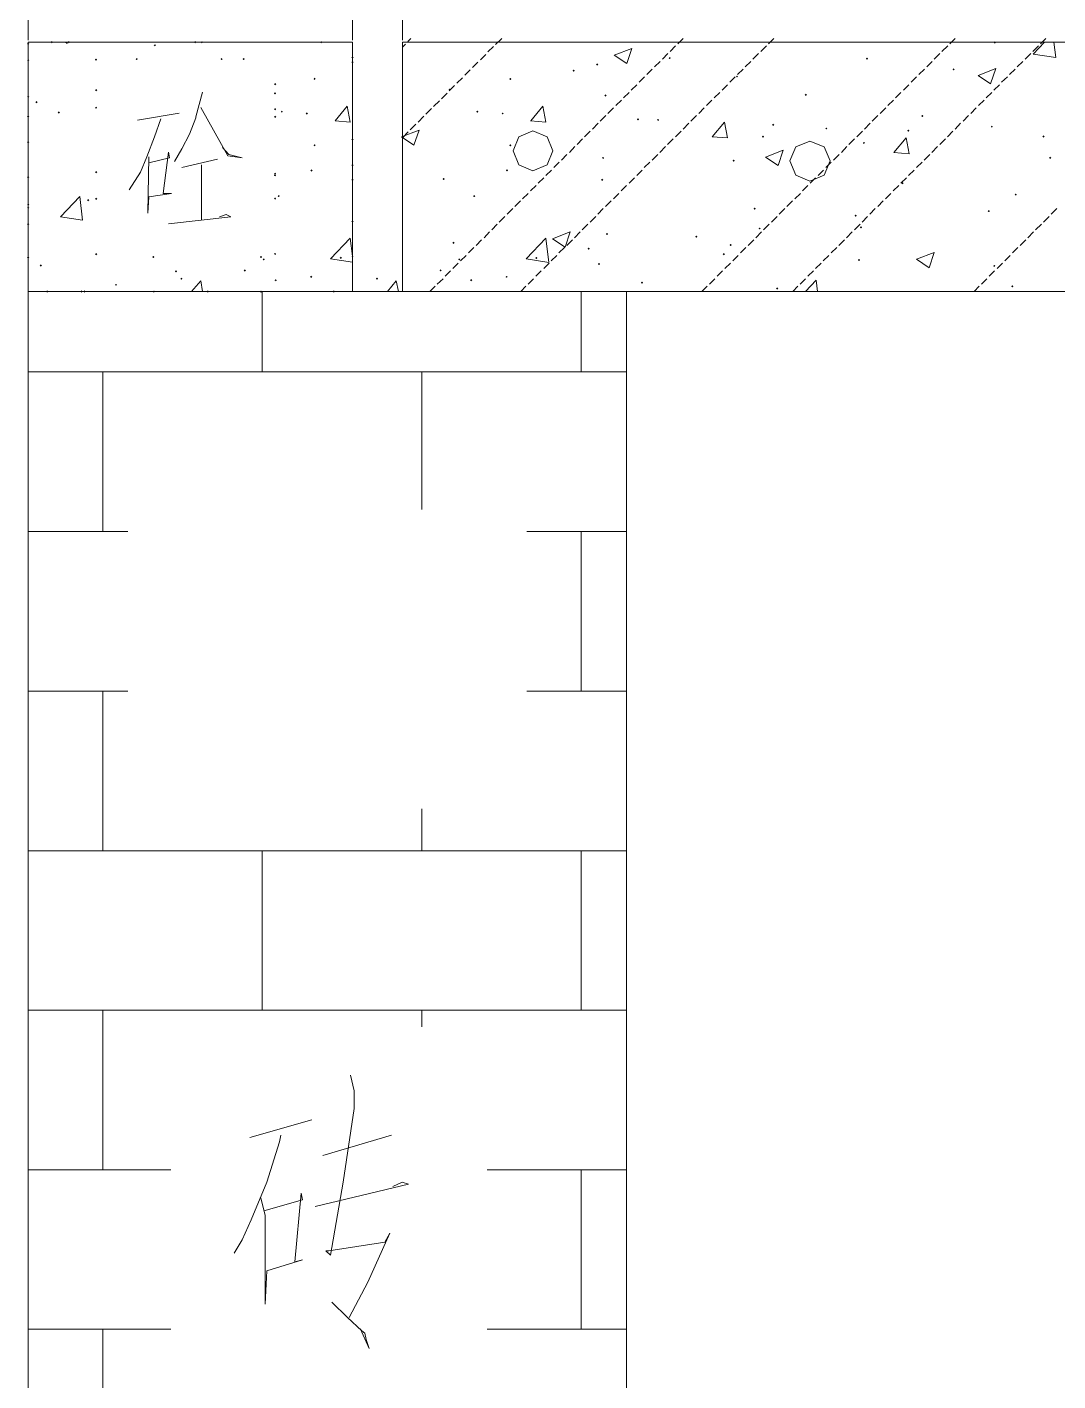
# Model space of a CAD drawing. Header units: millimetres. Extents: x -4415 to 173792, y -78716 to 47289.
# Drawn here: x 9168 to 12785, y -24127 to -19376 of the extents above; entities that cross this region are included whole.
import ezdxf

# ---------------------------------------------------------------- set-up
doc = ezdxf.new("R2010")
doc.units = ezdxf.units.MM

msp = doc.modelspace()

# ---------------------------------------------------------------- hatches: boundary and pattern name
h = msp.add_hatch(color=0)
h.dxf.hatch_style = 2
h.paths.add_polyline_path([(9254.7, -19433.3), (9250.7, -19429.3), (9254.7, -19425.3), (9258.7, -19429.3)])
h = msp.add_hatch(color=0)
h.dxf.hatch_style = 2
h.paths.add_polyline_path([(9314.8, -19433.3), (9310.8, -19429.3), (9314.8, -19425.3), (9318.8, -19429.3)])
h = msp.add_hatch(color=0)
h.dxf.hatch_style = 2
h.paths.add_polyline_path([(9314.8, -19433.3), (9310.8, -19429.3), (9314.8, -19425.3), (9318.8, -19429.3)])
h = msp.add_hatch(color=0)
h.dxf.hatch_style = 2
h.paths.add_polyline_path([(9758.2, -19433.3), (9754.2, -19429.3), (9758.2, -19425.3), (9762.1, -19429.3)])
h = msp.add_hatch(color=0)
h.dxf.hatch_style = 2
h.paths.add_polyline_path([(9758.2, -19433.3), (9754.2, -19429.3), (9758.2, -19425.3), (9762.1, -19429.3)])
h = msp.add_hatch(color=0)
h.dxf.hatch_style = 2
h.paths.add_polyline_path([(9781.8, -19433.3), (9777.8, -19429.3), (9781.8, -19425.3), (9785.8, -19429.3)])
h = msp.add_hatch(color=0)
h.dxf.hatch_style = 2
h.paths.add_polyline_path([(9781.8, -19433.3), (9777.8, -19429.3), (9781.8, -19425.3), (9785.8, -19429.3)])
h = msp.add_hatch(color=0)
h.dxf.hatch_style = 2
h.paths.add_polyline_path([(9781.8, -19433.3), (9777.8, -19429.3), (9781.8, -19425.3), (9785.8, -19429.3)])
h = msp.add_hatch(color=0)
h.dxf.hatch_style = 2
h.paths.add_polyline_path([(10200.5, -19433.3), (10196.5, -19429.3), (10200.5, -19425.3), (10204.4, -19429.3)])
h = msp.add_hatch(color=0)
h.dxf.hatch_style = 2
h.paths.add_polyline_path([(10200.5, -19433.3), (10196.5, -19429.3), (10200.5, -19425.3), (10204.4, -19429.3)])
h = msp.add_hatch(color=0)
h.dxf.hatch_style = 2
h.paths.add_polyline_path([(12564.3, -19434.3), (12560.3, -19430.4), (12564.3, -19426.4), (12568.3, -19430.4)])
h = msp.add_hatch(color=0)
h.dxf.hatch_style = 2
h.paths.add_polyline_path([(9172, -19438.6), (9168.1, -19434.7), (9172, -19430.7), (9176, -19434.7)])
h = msp.add_hatch(color=0)
h.dxf.hatch_style = 2
h.paths.add_polyline_path([(9172, -19438.6), (9168.1, -19434.7), (9172, -19430.7), (9176, -19434.7)])
h = msp.add_hatch(color=0)
h.dxf.hatch_style = 2
h.paths.add_polyline_path([(9172, -19438.6), (9168.1, -19434.7), (9172, -19430.7), (9176, -19434.7)])
h = msp.add_hatch(color=0)
h.dxf.hatch_style = 2
h.paths.add_polyline_path([(9616.5, -19444), (9612.5, -19440), (9616.5, -19436.1), (9620.4, -19440)])
h = msp.add_hatch(color=0)
h.dxf.hatch_style = 2
h.paths.add_polyline_path([(9172, -19496.6), (9168.1, -19492.6), (9172, -19488.7), (9176, -19492.6)])
h = msp.add_hatch(color=0)
h.dxf.hatch_style = 2
h.paths.add_polyline_path([(9172, -19496.6), (9168.1, -19492.6), (9172, -19488.7), (9176, -19492.6)])
h = msp.add_hatch(color=0)
h.dxf.hatch_style = 2
h.paths.add_polyline_path([(9410.4, -19494.5), (9406.4, -19490.5), (9410.4, -19486.5), (9414.3, -19490.5)])
h = msp.add_hatch(color=0)
h.dxf.hatch_style = 2
h.paths.add_polyline_path([(9553.1, -19492.3), (9549.2, -19488.3), (9553.1, -19484.4), (9557.1, -19488.3)])
h = msp.add_hatch(color=0)
h.dxf.hatch_style = 2
h.paths.add_polyline_path([(9553.1, -19492.3), (9549.2, -19488.3), (9553.1, -19484.4), (9557.1, -19488.3)])
h = msp.add_hatch(color=0)
h.dxf.hatch_style = 2
h.paths.add_polyline_path([(9850.5, -19492.3), (9846.5, -19488.3), (9850.5, -19484.4), (9854.5, -19488.3)])
h = msp.add_hatch(color=0)
h.dxf.hatch_style = 2
h.paths.add_polyline_path([(9927.8, -19492.3), (9923.8, -19488.3), (9927.8, -19484.4), (9931.8, -19488.3)])
h = msp.add_hatch(color=0)
h.dxf.hatch_style = 2
h.paths.add_polyline_path([(9927.8, -19492.3), (9923.8, -19488.3), (9927.8, -19484.4), (9931.8, -19488.3)])
h = msp.add_hatch(color=0)
h.dxf.hatch_style = 2
h.paths.add_polyline_path([(9927.8, -19492.3), (9923.8, -19488.3), (9927.8, -19484.4), (9931.8, -19488.3)])
h = msp.add_hatch(color=0)
h.dxf.hatch_style = 2
h.paths.add_polyline_path([(10310, -19486.9), (10306, -19483), (10310, -19479), (10313.9, -19483)])
h = msp.add_hatch(color=0)
h.dxf.hatch_style = 2
h.paths.add_polyline_path([(10310, -19486.9), (10306, -19483), (10310, -19479), (10313.9, -19483)])
h = msp.add_hatch(color=0)
h.dxf.hatch_style = 2
h.paths.add_polyline_path([(10310, -19503), (10306, -19499.1), (10310, -19495.1), (10313.9, -19499.1)])
h = msp.add_hatch(color=0)
h.dxf.hatch_style = 2
h.paths.add_polyline_path([(11086.1, -19533.1), (11082.1, -19529.1), (11086.1, -19525.2), (11090.1, -19529.1)])
h = msp.add_hatch(color=0)
h.dxf.hatch_style = 2
h.paths.add_polyline_path([(11168.8, -19511.6), (11164.8, -19507.7), (11168.8, -19503.7), (11172.7, -19507.7)])
h = msp.add_hatch(color=0)
h.dxf.hatch_style = 2
h.paths.add_polyline_path([(11423.2, -19489.1), (11419.2, -19485.1), (11423.2, -19481.1), (11427.1, -19485.1)])
h = msp.add_hatch(color=0)
h.dxf.hatch_style = 2
h.paths.add_polyline_path([(12115.6, -19491.2), (12111.6, -19487.3), (12115.6, -19483.3), (12119.5, -19487.3)])
h = msp.add_hatch(color=0)
h.dxf.hatch_style = 2
h.paths.add_polyline_path([(12419.4, -19528.8), (12415.4, -19524.8), (12419.4, -19520.9), (12423.3, -19524.8)])
h = msp.add_hatch(color=0)
h.dxf.hatch_style = 2
h.paths.add_polyline_path([(10038.4, -19580.3), (10034.4, -19576.4), (10038.4, -19572.4), (10042.3, -19576.4)])
h = msp.add_hatch(color=0)
h.dxf.hatch_style = 2
h.paths.add_polyline_path([(10038.4, -19580.3), (10034.4, -19576.4), (10038.4, -19572.4), (10042.3, -19576.4)])
h = msp.add_hatch(color=0)
h.dxf.hatch_style = 2
h.paths.add_polyline_path([(10176.8, -19562.1), (10172.9, -19558.1), (10176.8, -19554.1), (10180.8, -19558.1)])
h = msp.add_hatch(color=0)
h.dxf.hatch_style = 2
h.paths.add_polyline_path([(10863.9, -19562.1), (10859.9, -19558.1), (10863.9, -19554.1), (10867.8, -19558.1)])
h = msp.add_hatch(color=0)
h.dxf.hatch_style = 2
h.paths.add_polyline_path([(11659.3, -19553.5), (11655.4, -19549.5), (11659.3, -19545.6), (11663.3, -19549.5)])
h = msp.add_hatch(color=0)
h.dxf.hatch_style = 2
h.paths.add_polyline_path([(9172, -19624.4), (9168.1, -19620.4), (9172, -19616.4), (9176, -19620.4)])
h = msp.add_hatch(color=0)
h.dxf.hatch_style = 2
h.paths.add_polyline_path([(9172, -19624.4), (9168.1, -19620.4), (9172, -19616.4), (9176, -19620.4)])
h = msp.add_hatch(color=0)
h.dxf.hatch_style = 2
h.paths.add_polyline_path([(9410.4, -19601.8), (9406.4, -19597.8), (9410.4, -19593.9), (9414.3, -19597.8)])
h = msp.add_hatch(color=0)
h.dxf.hatch_style = 2
h.paths.add_polyline_path([(10038.4, -19612.5), (10034.4, -19608.6), (10038.4, -19604.6), (10042.3, -19608.6)])
h = msp.add_hatch(color=0)
h.dxf.hatch_style = 2
h.paths.add_polyline_path([(10038.4, -19612.5), (10034.4, -19608.6), (10038.4, -19604.6), (10042.3, -19608.6)])
h = msp.add_hatch(color=0)
h.dxf.hatch_style = 2
h.paths.add_polyline_path([(10651.3, -19599.7), (10647.4, -19595.7), (10651.3, -19591.7), (10655.3, -19595.7)])
h = msp.add_hatch(color=0)
h.dxf.hatch_style = 2
h.paths.add_polyline_path([(11197.7, -19620.1), (11193.8, -19616.1), (11197.7, -19612.1), (11201.7, -19616.1)])
h = msp.add_hatch(color=0)
h.dxf.hatch_style = 2
h.paths.add_polyline_path([(11900.9, -19617.9), (11896.9, -19613.9), (11900.9, -19610), (11904.8, -19613.9)])
h = msp.add_hatch(color=0)
h.dxf.hatch_style = 2
h.paths.add_polyline_path([(9201, -19643.7), (9197.1, -19639.7), (9201, -19635.7), (9205, -19639.7)])
h = msp.add_hatch(color=0)
h.dxf.hatch_style = 2
h.paths.add_polyline_path([(9410.4, -19663), (9406.4, -19659), (9410.4, -19655.1), (9414.3, -19659)])
h = msp.add_hatch(color=0)
h.dxf.hatch_style = 2
h.paths.add_polyline_path([(9410.4, -19663), (9406.4, -19659), (9410.4, -19655.1), (9414.3, -19659)])
h = msp.add_hatch(color=0)
h.dxf.hatch_style = 2
h.paths.add_polyline_path([(10038.4, -19668.4), (10034.4, -19664.4), (10038.4, -19660.4), (10042.3, -19664.4)])
h = msp.add_hatch(color=0)
h.dxf.hatch_style = 2
h.paths.add_polyline_path([(9172, -19694.1), (9168.1, -19690.2), (9172, -19686.2), (9176, -19690.2)])
h = msp.add_hatch(color=0)
h.dxf.hatch_style = 2
h.paths.add_polyline_path([(9172, -19694.1), (9168.1, -19690.2), (9172, -19686.2), (9176, -19690.2)])
h = msp.add_hatch(color=0)
h.dxf.hatch_style = 2
h.paths.add_polyline_path([(9172, -19694.1), (9168.1, -19690.2), (9172, -19686.2), (9176, -19690.2)])
h = msp.add_hatch(color=0)
h.dxf.hatch_style = 2
h.paths.add_polyline_path([(9279.4, -19680.2), (9275.4, -19676.2), (9279.4, -19672.2), (9283.4, -19676.2)])
h = msp.add_hatch(color=0)
h.dxf.hatch_style = 2
h.paths.add_polyline_path([(10038.4, -19695.2), (10034.4, -19691.2), (10038.4, -19687.3), (10042.3, -19691.2)])
h = msp.add_hatch(color=0)
h.dxf.hatch_style = 2
h.paths.add_polyline_path([(10038.4, -19695.2), (10034.4, -19691.2), (10038.4, -19687.3), (10042.3, -19691.2)])
h = msp.add_hatch(color=0)
h.dxf.hatch_style = 2
h.paths.add_polyline_path([(10038.4, -19695.2), (10034.4, -19691.2), (10038.4, -19687.3), (10042.3, -19691.2)])
h = msp.add_hatch(color=0)
h.dxf.hatch_style = 2
h.paths.add_polyline_path([(10062, -19677), (10058, -19673), (10062, -19669), (10065.9, -19673)])
h = msp.add_hatch(color=0)
h.dxf.hatch_style = 2
h.paths.add_polyline_path([(10150, -19683.4), (10146, -19679.4), (10150, -19675.4), (10154, -19679.4)])
h = msp.add_hatch(color=0)
h.dxf.hatch_style = 2
h.paths.add_polyline_path([(10747.9, -19677), (10744, -19673), (10747.9, -19669), (10751.9, -19673)])
h = msp.add_hatch(color=0)
h.dxf.hatch_style = 2
h.paths.add_polyline_path([(10837, -19683.4), (10833.1, -19679.4), (10837, -19675.4), (10841, -19679.4)])
h = msp.add_hatch(color=0)
h.dxf.hatch_style = 2
h.paths.add_polyline_path([(11311.5, -19703.8), (11307.6, -19699.8), (11311.5, -19695.8), (11315.5, -19699.8)])
h = msp.add_hatch(color=0)
h.dxf.hatch_style = 2
h.paths.add_polyline_path([(11382.4, -19705.9), (11378.4, -19702), (11382.4, -19698), (11386.3, -19702)])
h = msp.add_hatch(color=0)
h.dxf.hatch_style = 2
h.paths.add_polyline_path([(11786, -19723.1), (11782, -19719.1), (11786, -19715.2), (11790, -19719.1)])
h = msp.add_hatch(color=0)
h.dxf.hatch_style = 2
h.paths.add_polyline_path([(12309.9, -19692), (12305.9, -19688), (12309.9, -19684), (12313.8, -19688)])
h = msp.add_hatch(color=0)
h.dxf.hatch_style = 2
h.paths.add_polyline_path([(11750.6, -19765), (11746.6, -19761), (11750.6, -19757), (11754.6, -19761)])
h = msp.add_hatch(color=0)
h.dxf.hatch_style = 2
h.paths.add_polyline_path([(11972.8, -19736), (11968.8, -19732), (11972.8, -19728.1), (11976.8, -19732)])
h = msp.add_hatch(color=0)
h.dxf.hatch_style = 2
h.paths.add_polyline_path([(12260.5, -19743.5), (12256.5, -19739.5), (12260.5, -19735.6), (12264.5, -19739.5)])
h = msp.add_hatch(color=0)
h.dxf.hatch_style = 2
h.paths.add_polyline_path([(12553.6, -19729.6), (12549.6, -19725.6), (12553.6, -19721.6), (12557.5, -19725.6)])
h = msp.add_hatch(color=0)
h.dxf.hatch_style = 2
h.paths.add_polyline_path([(12735, -19763.9), (12731, -19759.9), (12735, -19756), (12739, -19759.9)])
h = msp.add_hatch(color=0)
h.dxf.hatch_style = 2
h.paths.add_polyline_path([(9172, -19784.3), (9168.1, -19780.3), (9172, -19776.4), (9176, -19780.3)])
h = msp.add_hatch(color=0)
h.dxf.hatch_style = 2
h.paths.add_polyline_path([(9172, -19784.3), (9168.1, -19780.3), (9172, -19776.4), (9176, -19780.3)])
h = msp.add_hatch(color=0)
h.dxf.hatch_style = 2
h.paths.add_polyline_path([(10176.8, -19795), (10172.9, -19791.1), (10176.8, -19787.1), (10180.8, -19791.1)])
h = msp.add_hatch(color=0)
h.dxf.hatch_style = 2
h.paths.add_polyline_path([(10310, -19774.6), (10306, -19770.7), (10310, -19766.7), (10313.9, -19770.7)])
h = msp.add_hatch(color=0)
h.dxf.hatch_style = 2
h.paths.add_polyline_path([(10310, -19774.6), (10306, -19770.7), (10310, -19766.7), (10313.9, -19770.7)])
h = msp.add_hatch(color=0)
h.dxf.hatch_style = 2
h.paths.add_polyline_path([(10863.9, -19795), (10859.9, -19791.1), (10863.9, -19787.1), (10867.8, -19791.1)])
h = msp.add_hatch(color=0)
h.dxf.hatch_style = 2
h.paths.add_polyline_path([(12104.8, -19786.4), (12100.9, -19782.5), (12104.8, -19778.5), (12108.8, -19782.5)])
h = msp.add_hatch(color=0)
h.dxf.hatch_style = 2
h.paths.add_polyline_path([(10310, -19864.8), (10306, -19860.8), (10310, -19856.9), (10313.9, -19860.8)])
h = msp.add_hatch(color=0)
h.dxf.hatch_style = 2
h.paths.add_polyline_path([(10310, -19864.8), (10306, -19860.8), (10310, -19856.9), (10313.9, -19860.8)])
h = msp.add_hatch(color=0)
h.dxf.hatch_style = 2
h.paths.add_polyline_path([(11189.1, -19839.1), (11185.2, -19835.1), (11189.1, -19831.1), (11193.1, -19835.1)])
h = msp.add_hatch(color=0)
h.dxf.hatch_style = 2
h.paths.add_polyline_path([(11647.5, -19848.7), (11643.6, -19844.7), (11647.5, -19840.8), (11651.5, -19844.7)])
h = msp.add_hatch(color=0)
h.dxf.hatch_style = 2
h.paths.add_polyline_path([(12758.6, -19839.1), (12754.6, -19835.1), (12758.6, -19831.1), (12762.6, -19835.1)])
h = msp.add_hatch(color=0)
h.dxf.hatch_style = 2
h.paths.add_polyline_path([(9172, -19906.7), (9168.1, -19902.7), (9172, -19898.7), (9176, -19902.7)])
h = msp.add_hatch(color=0)
h.dxf.hatch_style = 2
h.paths.add_polyline_path([(9172, -19906.7), (9168.1, -19902.7), (9172, -19898.7), (9176, -19902.7)])
h = msp.add_hatch(color=0)
h.dxf.hatch_style = 2
h.paths.add_polyline_path([(9172, -19906.7), (9168.1, -19902.7), (9172, -19898.7), (9176, -19902.7)])
h = msp.add_hatch(color=0)
h.dxf.hatch_style = 2
h.paths.add_polyline_path([(9410.4, -19889.5), (9406.4, -19885.5), (9410.4, -19881.6), (9414.3, -19885.5)])
h = msp.add_hatch(color=0)
h.dxf.hatch_style = 2
h.paths.add_polyline_path([(10038.4, -19894.9), (10034.4, -19890.9), (10038.4, -19886.9), (10042.3, -19890.9)])
h = msp.add_hatch(color=0)
h.dxf.hatch_style = 2
h.paths.add_polyline_path([(10038.4, -19894.9), (10034.4, -19890.9), (10038.4, -19886.9), (10042.3, -19890.9)])
h = msp.add_hatch(color=0)
h.dxf.hatch_style = 2
h.paths.add_polyline_path([(10038.4, -19894.9), (10034.4, -19890.9), (10038.4, -19886.9), (10042.3, -19890.9)])
h = msp.add_hatch(color=0)
h.dxf.hatch_style = 2
h.paths.add_polyline_path([(10038.4, -19900.2), (10034.4, -19896.3), (10038.4, -19892.3), (10042.3, -19896.3)])
h = msp.add_hatch(color=0)
h.dxf.hatch_style = 2
h.paths.add_polyline_path([(10038.4, -19900.2), (10034.4, -19896.3), (10038.4, -19892.3), (10042.3, -19896.3)])
h = msp.add_hatch(color=0)
h.dxf.hatch_style = 2
h.paths.add_polyline_path([(10038.4, -19900.2), (10034.4, -19896.3), (10038.4, -19892.3), (10042.3, -19896.3)])
h = msp.add_hatch(color=0)
h.dxf.hatch_style = 2
h.paths.add_polyline_path([(10166.1, -19883.1), (10162.1, -19879.1), (10166.1, -19875.1), (10170.1, -19879.1)])
h = msp.add_hatch(color=0)
h.dxf.hatch_style = 2
h.paths.add_polyline_path([(10629.9, -19913.1), (10625.9, -19909.1), (10629.9, -19905.2), (10633.8, -19909.1)])
h = msp.add_hatch(color=0)
h.dxf.hatch_style = 2
h.paths.add_polyline_path([(10852.1, -19883.1), (10848.1, -19879.1), (10852.1, -19875.1), (10856, -19879.1)])
h = msp.add_hatch(color=0)
h.dxf.hatch_style = 2
h.paths.add_polyline_path([(10310, -19916.3), (10306, -19912.4), (10310, -19908.4), (10313.9, -19912.4)])
h = msp.add_hatch(color=0)
h.dxf.hatch_style = 2
h.paths.add_polyline_path([(11185.9, -19916.3), (11182, -19912.4), (11185.9, -19908.4), (11189.9, -19912.4)])
h = msp.add_hatch(color=0)
h.dxf.hatch_style = 2
h.paths.add_polyline_path([(12240.1, -19928.2), (12236.1, -19924.2), (12240.1, -19920.2), (12244.1, -19924.2)])
h = msp.add_hatch(color=0)
h.dxf.hatch_style = 2
h.paths.add_polyline_path([(9172, -20002.2), (9168.1, -19998.2), (9172, -19994.3), (9176, -19998.2)])
h = msp.add_hatch(color=0)
h.dxf.hatch_style = 2
h.paths.add_polyline_path([(9172, -20002.2), (9168.1, -19998.2), (9172, -19994.3), (9176, -19998.2)])
h = msp.add_hatch(color=0)
h.dxf.hatch_style = 2
h.paths.add_polyline_path([(9382.5, -19987.2), (9378.5, -19983.2), (9382.5, -19979.2), (9386.4, -19983.2)])
h = msp.add_hatch(color=0)
h.dxf.hatch_style = 2
h.paths.add_polyline_path([(9410.4, -19982.9), (9406.4, -19978.9), (9410.4, -19975), (9414.3, -19978.9)])
h = msp.add_hatch(color=0)
h.dxf.hatch_style = 2
h.paths.add_polyline_path([(10038.4, -19981.8), (10034.4, -19977.9), (10038.4, -19973.9), (10042.3, -19977.9)])
h = msp.add_hatch(color=0)
h.dxf.hatch_style = 2
h.paths.add_polyline_path([(10038.4, -19981.8), (10034.4, -19977.9), (10038.4, -19973.9), (10042.3, -19977.9)])
h = msp.add_hatch(color=0)
h.dxf.hatch_style = 2
h.paths.add_polyline_path([(10038.4, -19981.8), (10034.4, -19977.9), (10038.4, -19973.9), (10042.3, -19977.9)])
h = msp.add_hatch(color=0)
h.dxf.hatch_style = 2
h.paths.add_polyline_path([(10051.2, -19973.2), (10047.3, -19969.3), (10051.2, -19965.3), (10055.2, -19969.3)])
h = msp.add_hatch(color=0)
h.dxf.hatch_style = 2
h.paths.add_polyline_path([(10737.2, -19973.2), (10733.2, -19969.3), (10737.2, -19965.3), (10741.2, -19969.3)])
h = msp.add_hatch(color=0)
h.dxf.hatch_style = 2
h.paths.add_polyline_path([(12637.3, -19967.9), (12633.3, -19963.9), (12637.3, -19959.9), (12641.3, -19963.9)])
h = msp.add_hatch(color=0)
h.dxf.hatch_style = 2
h.paths.add_polyline_path([(9172, -20014), (9168.1, -20010.1), (9172, -20006.1), (9176, -20010.1)])
h = msp.add_hatch(color=0)
h.dxf.hatch_style = 2
h.paths.add_polyline_path([(11721.6, -20017.3), (11717.6, -20013.3), (11721.6, -20009.3), (11725.6, -20013.3)])
h = msp.add_hatch(color=0)
h.dxf.hatch_style = 2
h.paths.add_polyline_path([(12075.9, -20041.9), (12071.9, -20038), (12075.9, -20034), (12079.8, -20038)])
h = msp.add_hatch(color=0)
h.dxf.hatch_style = 2
h.paths.add_polyline_path([(12542.8, -20025.8), (12538.9, -20021.9), (12542.8, -20017.9), (12546.8, -20021.9)])
h = msp.add_hatch(color=0)
h.dxf.hatch_style = 2
h.paths.add_polyline_path([(9172, -20072), (9168.1, -20068), (9172, -20064.1), (9176, -20068)])
h = msp.add_hatch(color=0)
h.dxf.hatch_style = 2
h.paths.add_polyline_path([(9172, -20072), (9168.1, -20068), (9172, -20064.1), (9176, -20068)])
h = msp.add_hatch(color=0)
h.dxf.hatch_style = 2
h.paths.add_polyline_path([(10310, -20062.3), (10306, -20058.4), (10310, -20054.4), (10313.9, -20058.4)])
h = msp.add_hatch(color=0)
h.dxf.hatch_style = 2
h.paths.add_polyline_path([(10310, -20062.3), (10306, -20058.4), (10310, -20054.4), (10313.9, -20058.4)])
h = msp.add_hatch(color=0)
h.dxf.hatch_style = 2
h.paths.add_polyline_path([(11738.8, -20087), (11734.8, -20083.1), (11738.8, -20079.1), (11742.7, -20083.1)])
h = msp.add_hatch(color=0)
h.dxf.hatch_style = 2
h.paths.add_polyline_path([(12094.1, -20082.7), (12090.1, -20078.8), (12094.1, -20074.8), (12098.1, -20078.8)])
h = msp.add_hatch(color=0)
h.dxf.hatch_style = 2
h.paths.add_polyline_path([(10664.2, -20137.5), (10660.2, -20133.5), (10664.2, -20129.5), (10668.2, -20133.5)])
h = msp.add_hatch(color=0)
h.dxf.hatch_style = 2
h.paths.add_polyline_path([(11203.1, -20106.4), (11199.1, -20102.4), (11203.1, -20098.4), (11207.1, -20102.4)])
h = msp.add_hatch(color=0)
h.dxf.hatch_style = 2
h.paths.add_polyline_path([(11516.6, -20116), (11512.6, -20112), (11516.6, -20108.1), (11520.5, -20112)])
h = msp.add_hatch(color=0)
h.dxf.hatch_style = 2
h.paths.add_polyline_path([(11636.8, -20145), (11632.8, -20141), (11636.8, -20137.1), (11640.8, -20141)])
h = msp.add_hatch(color=0)
h.dxf.hatch_style = 2
h.paths.add_polyline_path([(9172, -20189), (9168.1, -20185), (9172, -20181.1), (9176, -20185)])
h = msp.add_hatch(color=0)
h.dxf.hatch_style = 2
h.paths.add_polyline_path([(9410.4, -20177.2), (9406.4, -20173.2), (9410.4, -20169.3), (9414.3, -20173.2)])
h = msp.add_hatch(color=0)
h.dxf.hatch_style = 2
h.paths.add_polyline_path([(9611.1, -20186.9), (9607.1, -20182.9), (9611.1, -20178.9), (9615.1, -20182.9)])
h = msp.add_hatch(color=0)
h.dxf.hatch_style = 2
h.paths.add_polyline_path([(9989, -20186.9), (9985, -20182.9), (9989, -20178.9), (9992.9, -20182.9)])
h = msp.add_hatch(color=0)
h.dxf.hatch_style = 2
h.paths.add_polyline_path([(9989, -20186.9), (9985, -20182.9), (9989, -20178.9), (9992.9, -20182.9)])
h = msp.add_hatch(color=0)
h.dxf.hatch_style = 2
h.paths.add_polyline_path([(9998.6, -20195.5), (9994.7, -20191.5), (9998.6, -20187.5), (10002.6, -20191.5)])
h = msp.add_hatch(color=0)
h.dxf.hatch_style = 2
h.paths.add_polyline_path([(10038.4, -20176.1), (10034.4, -20172.2), (10038.4, -20168.2), (10042.3, -20172.2)])
h = msp.add_hatch(color=0)
h.dxf.hatch_style = 2
h.paths.add_polyline_path([(10269.2, -20190.1), (10265.2, -20186.1), (10269.2, -20182.1), (10273.1, -20186.1)])
h = msp.add_hatch(color=0)
h.dxf.hatch_style = 2
h.paths.add_polyline_path([(10310, -20184.7), (10306, -20180.7), (10310, -20176.8), (10313.9, -20180.7)])
h = msp.add_hatch(color=0)
h.dxf.hatch_style = 2
h.paths.add_polyline_path([(10684.6, -20195.5), (10680.6, -20191.5), (10684.6, -20187.5), (10688.6, -20191.5)])
h = msp.add_hatch(color=0)
h.dxf.hatch_style = 2
h.paths.add_polyline_path([(10955.1, -20190.1), (10951.2, -20186.1), (10955.1, -20182.1), (10959.1, -20186.1)])
h = msp.add_hatch(color=0)
h.dxf.hatch_style = 2
h.paths.add_polyline_path([(11138.7, -20157.9), (11134.7, -20153.9), (11138.7, -20149.9), (11142.7, -20153.9)])
h = msp.add_hatch(color=0)
h.dxf.hatch_style = 2
h.paths.add_polyline_path([(11613.2, -20177.2), (11609.2, -20173.2), (11613.2, -20169.3), (11617.1, -20173.2)])
h = msp.add_hatch(color=0)
h.dxf.hatch_style = 2
h.paths.add_polyline_path([(12087.7, -20197.6), (12083.7, -20193.6), (12087.7, -20189.7), (12091.6, -20193.6)])
h = msp.add_hatch(color=0)
h.dxf.hatch_style = 2
h.paths.add_polyline_path([(9216.1, -20216.9), (9212.1, -20212.9), (9216.1, -20209), (9220, -20212.9)])
h = msp.add_hatch(color=0)
h.dxf.hatch_style = 2
h.paths.add_polyline_path([(9690.5, -20237.3), (9686.6, -20233.3), (9690.5, -20229.4), (9694.5, -20233.3)])
h = msp.add_hatch(color=0)
h.dxf.hatch_style = 2
h.paths.add_polyline_path([(9932.1, -20234.1), (9928.1, -20230.1), (9932.1, -20226.2), (9936.1, -20230.1)])
h = msp.add_hatch(color=0)
h.dxf.hatch_style = 2
h.paths.add_polyline_path([(10619.1, -20234.1), (10615.1, -20230.1), (10619.1, -20226.2), (10623.1, -20230.1)])
h = msp.add_hatch(color=0)
h.dxf.hatch_style = 2
h.paths.add_polyline_path([(11175.2, -20211.6), (11171.2, -20207.6), (11175.2, -20203.6), (11179.2, -20207.6)])
h = msp.add_hatch(color=0)
h.dxf.hatch_style = 2
h.paths.add_polyline_path([(12562.1, -20218), (12558.2, -20214), (12562.1, -20210.1), (12566.1, -20214)])
h = msp.add_hatch(color=0)
h.dxf.hatch_style = 2
h.paths.add_polyline_path([(9480.1, -20284.6), (9476.2, -20280.6), (9480.1, -20276.6), (9484.1, -20280.6)])
h = msp.add_hatch(color=0)
h.dxf.hatch_style = 2
h.paths.add_polyline_path([(9709.9, -20263.1), (9705.9, -20259.1), (9709.9, -20255.1), (9713.8, -20259.1)])
h = msp.add_hatch(color=0)
h.dxf.hatch_style = 2
h.paths.add_polyline_path([(10040.5, -20268.4), (10036.5, -20264.5), (10040.5, -20260.5), (10044.5, -20264.5)])
h = msp.add_hatch(color=0)
h.dxf.hatch_style = 2
h.paths.add_polyline_path([(10165, -20256.6), (10161.1, -20252.7), (10165, -20248.7), (10169, -20252.7)])
h = msp.add_hatch(color=0)
h.dxf.hatch_style = 2
h.paths.add_polyline_path([(10395.8, -20263.1), (10391.9, -20259.1), (10395.8, -20255.1), (10399.8, -20259.1)])
h = msp.add_hatch(color=0)
h.dxf.hatch_style = 2
h.paths.add_polyline_path([(10726.5, -20268.4), (10722.5, -20264.5), (10726.5, -20260.5), (10730.4, -20264.5)])
h = msp.add_hatch(color=0)
h.dxf.hatch_style = 2
h.paths.add_polyline_path([(10851, -20256.6), (10847, -20252.7), (10851, -20248.7), (10855, -20252.7)])
h = msp.add_hatch(color=0)
h.dxf.hatch_style = 2
h.paths.add_polyline_path([(11325.5, -20277), (11321.5, -20273.1), (11325.5, -20269.1), (11329.5, -20273.1)])
h = msp.add_hatch(color=0)
h.dxf.hatch_style = 2
h.paths.add_polyline_path([(12625.5, -20289.9), (12621.5, -20285.9), (12625.5, -20282), (12629.5, -20285.9)])
h = msp.add_hatch(color=0)
h.dxf.hatch_style = 2
h.paths.add_polyline_path([(9238.6, -20308.2), (9234.6, -20304.2), (9238.6, -20300.2), (9242.6, -20304.2)])
h = msp.add_hatch(color=0)
h.dxf.hatch_style = 2
h.paths.add_polyline_path([(9238.6, -20308.2), (9234.6, -20304.2), (9238.6, -20300.2), (9242.6, -20304.2)])
h = msp.add_hatch(color=0)
h.dxf.hatch_style = 2
h.paths.add_polyline_path([(9358.8, -20308.2), (9354.9, -20304.2), (9358.8, -20300.2), (9362.8, -20304.2)])
h = msp.add_hatch(color=0)
h.dxf.hatch_style = 2
h.paths.add_polyline_path([(9369.6, -20308.2), (9365.6, -20304.2), (9369.6, -20300.2), (9373.5, -20304.2)])
h = msp.add_hatch(color=0)
h.dxf.hatch_style = 2
h.paths.add_polyline_path([(9369.6, -20308.2), (9365.6, -20304.2), (9369.6, -20300.2), (9373.5, -20304.2)])
h = msp.add_hatch(color=0)
h.dxf.hatch_style = 2
h.paths.add_polyline_path([(9613.3, -20308.2), (9609.3, -20304.2), (9613.3, -20300.2), (9617.2, -20304.2)])
h = msp.add_hatch(color=0)
h.dxf.hatch_style = 2
h.paths.add_polyline_path([(9613.3, -20308.2), (9609.3, -20304.2), (9613.3, -20300.2), (9617.2, -20304.2)])
h = msp.add_hatch(color=0)
h.dxf.hatch_style = 2
h.paths.add_polyline_path([(9613.3, -20308.2), (9609.3, -20304.2), (9613.3, -20300.2), (9617.2, -20304.2)])
h = msp.add_hatch(color=0)
h.dxf.hatch_style = 2
h.paths.add_polyline_path([(9802.2, -20308.2), (9798.2, -20304.2), (9802.2, -20300.2), (9806.2, -20304.2)])
h = msp.add_hatch(color=0)
h.dxf.hatch_style = 2
h.paths.add_polyline_path([(9989, -20308.2), (9985, -20304.2), (9989, -20300.2), (9992.9, -20304.2)])
h = msp.add_hatch(color=0)
h.dxf.hatch_style = 2
h.paths.add_polyline_path([(9989, -20308.2), (9985, -20304.2), (9989, -20300.2), (9992.9, -20304.2)])
h = msp.add_hatch(color=0)
h.dxf.hatch_style = 2
h.paths.add_polyline_path([(9989, -20308.2), (9985, -20304.2), (9989, -20300.2), (9992.9, -20304.2)])
h = msp.add_hatch(color=0)
h.dxf.hatch_style = 2
h.paths.add_polyline_path([(10244.5, -20308.2), (10240.5, -20304.2), (10244.5, -20300.2), (10248.4, -20304.2)])
h = msp.add_hatch(color=0)
h.dxf.hatch_style = 2
h.paths.add_polyline_path([(11800, -20297.4), (11796, -20293.5), (11800, -20289.5), (11803.9, -20293.5)])

# ---------------------------------------------------------------- linework, layer by layer
at = {"color": 0, "lineweight": 0}
for points in [[(9172, -19421.8), (9172, -17012.9)], [(10310, -19421.8), (10310, -17012.9)], [(10484.9, -19421.8), (10484.9, -17012.9)], [(9172, -19429.3), (10310, -19429.3)], [(9172, -20304.2), (9172, -19429.3)], [(9303, -19429.3), (9308.4, -19433.6)], [(9308.4, -19433.6), (9309.5, -19429.3)], [(10310, -19429.3), (10310, -20304.2)], [(10484.9, -19429.3), (10484.9, -20304.2)], [(16433.2, -19429.3), (10484.9, -19429.3)], [(10504.3, -19427.1), (10515, -19416.4)], [(10812.3, -19436.8), (10833.8, -19416.4)], [(11452.2, -19434.7), (11470.4, -19416.4)], [(11769.9, -19434.7), (11788.2, -19416.4)], [(12406.5, -19434.7), (12424.7, -19416.4)], [(12698.5, -19471.2), (12738.2, -19429.3)], [(12724.2, -19434.7), (12742.5, -19416.4)], [(12777.9, -19483), (12771.5, -19429.3)], [(10484.9, -19446.5), (10495.7, -19435.7)], [(10758.7, -19491.6), (10778, -19472.2)], [(10785.5, -19463.6), (10804.8, -19444.3)], [(11227.8, -19474.4), (11290.1, -19450.8)], [(11227.8, -19474.4), (11272.9, -19504.4)], [(11272.9, -19504.4), (11290.1, -19450.8)], [(11397.4, -19488.3), (11416.7, -19469)], [(11424.2, -19461.5), (11443.6, -19442.2)], [(11715.2, -19488.3), (11734.5, -19469)], [(11743.1, -19461.5), (11762.4, -19442.2)], [(12351.7, -19488.3), (12371.1, -19469)], [(12378.6, -19461.5), (12399, -19442.2)], [(12670.6, -19488.3), (12689.9, -19469)], [(12697.4, -19461.5), (12716.7, -19442.2)], [(12698.5, -19471.2), (12777.9, -19483)], [(10730.8, -19518.4), (10750.1, -19499.1)], [(11342.7, -19543.1), (11362, -19523.8)], [(11369.5, -19516.2), (11389.9, -19496.9)], [(11661.5, -19543.1), (11680.8, -19523.8)], [(11688.3, -19516.2), (11707.6, -19496.9)], [(12297, -19543.1), (12317.4, -19523.8)], [(12324.9, -19516.2), (12344.2, -19496.9)], [(12505.3, -19546.3), (12567.5, -19521.6)], [(12549.3, -19575.3), (12567.5, -19521.6)], [(12615.8, -19543.1), (12635.1, -19523.8)], [(12642.7, -19516.2), (12662, -19496.9)], [(10676, -19573.1), (10696.4, -19553.8)], [(10703.9, -19545.2), (10723.2, -19525.9)], [(11315.8, -19569.9), (11335.1, -19550.6)], [(11633.6, -19569.9), (11652.9, -19550.6)], [(12270.2, -19569.9), (12289.5, -19550.6)], [(12505.3, -19546.3), (12549.3, -19575.3)], [(12587.9, -19569.9), (12608.3, -19550.6)], [(9783.9, -19604.3), (9760.3, -19691.2), (9760.3, -19694.5), (9737.8, -19752.4), (9710.9, -19802.9), (9685.2, -19848)], [(10622.3, -19627.9), (10641.7, -19607.5)], [(10649.2, -19600), (10668.5, -19580.7)], [(11261.1, -19624.7), (11280.4, -19605.3)], [(11287.9, -19597.8), (11308.3, -19578.5)], [(11578.8, -19624.7), (11599.2, -19605.3)], [(11606.7, -19597.8), (11626.1, -19578.5)], [(12215.4, -19624.7), (12234.7, -19605.3)], [(12243.3, -19597.8), (12262.6, -19578.5)], [(12534.2, -19624.7), (12553.6, -19605.3)], [(12561.1, -19597.8), (12580.4, -19578.5)], [(9777.5, -19658), (9873, -19827.6), (9922.4, -19835.1), (9876.3, -19823.3), (9853.7, -19798.6)], [(10248.8, -19705.2), (10291.7, -19653.7)], [(10301.4, -19709.5), (10291.7, -19653.7)], [(10567.6, -19681.6), (10586.9, -19662.2)], [(10594.4, -19654.7), (10614.8, -19635.4)], [(10935.8, -19705.2), (10977.7, -19653.7)], [(10988.4, -19709.5), (10977.7, -19653.7)], [(11206.3, -19679.4), (11225.6, -19660.1)], [(11234.2, -19651.5), (11253.6, -19632.2)], [(11525.2, -19679.4), (11544.5, -19660.1)], [(11552, -19651.5), (11571.3, -19632.2)], [(12161.7, -19679.4), (12181.1, -19660.1)], [(12188.6, -19651.5), (12207.9, -19632.2)], [(12479.5, -19679.4), (12498.8, -19660.1)], [(12506.3, -19651.5), (12526.7, -19632.2)], [(9637.9, -19698.7), (9615.4, -19761), (9588.6, -19831.9), (9566, -19885.5), (9526.3, -19946.7)], [(9701.3, -19678.3), (9555.3, -19703)], [(10248.8, -19705.2), (10301.4, -19709.5)], [(10540.8, -19709.5), (10560.1, -19689.1)], [(10934.7, -19705.2), (10988.4, -19709.5)], [(11152.6, -19734.2), (11172, -19713.8)], [(11179.5, -19706.3), (11198.8, -19686.9)], [(11470.4, -19734.2), (11489.7, -19713.8)], [(11497.2, -19706.3), (11517.6, -19686.9)], [(11572.4, -19761), (11615.3, -19709.5)], [(11626.1, -19765.3), (11615.3, -19709.5)], [(12107, -19734.2), (12126.3, -19713.8)], [(12133.8, -19706.3), (12153.1, -19686.9)], [(12424.7, -19734.2), (12444.1, -19713.8)], [(12452.7, -19706.3), (12472, -19686.9)], [(10481.7, -19761), (10544, -19737.4)], [(10481.7, -19761), (10525.7, -19791.1)], [(10484.9, -19765.3), (10505.3, -19743.8)], [(10512.8, -19736.3), (10532.2, -19717)], [(10525.7, -19791.1), (10544, -19737.4)], [(11124.7, -19761), (11144.1, -19741.7)], [(11443.6, -19761), (11462.9, -19741.7)], [(11572.4, -19761), (11626.1, -19765.3)], [(12080.1, -19761), (12099.5, -19741.7)], [(12397.9, -19761), (12417.2, -19741.7)], [(11071.1, -19815.8), (11090.4, -19795.4)], [(11097.9, -19787.8), (11117.2, -19768.5)], [(11388.8, -19815.8), (11408.1, -19795.4)], [(11415.7, -19787.8), (11435, -19768.5)], [(11759.2, -19832.9), (11821.4, -19808.2)], [(11803.2, -19861.9), (11821.4, -19808.2)], [(12025.4, -19815.8), (12044.7, -19795.4)], [(12052.2, -19787.8), (12071.6, -19768.5)], [(12210, -19816.8), (12253, -19765.3)], [(12263.7, -19821.1), (12253, -19765.3)], [(12343.2, -19815.8), (12362.5, -19795.4)], [(12371.1, -19787.8), (12390.4, -19768.5)], [(9595, -19831.9), (9591.8, -20029.4), (9595, -19971.4), (9674.4, -19959.6), (9645.5, -19959.6), (9664.8, -19814.7), (9668, -19835.1), (9595, -19852.3)], [(9836.5, -19839.4), (9710.9, -19868.4)], [(11016.3, -19869.4), (11035.6, -19850.1)], [(11043.2, -19842.6), (11062.5, -19823.3)], [(11334.1, -19869.4), (11353.4, -19850.1)], [(11362, -19842.6), (11381.3, -19823.3)], [(11759.2, -19832.9), (11803.2, -19861.9)], [(11970.7, -19869.4), (11990, -19850.1)], [(11997.5, -19842.6), (12017.9, -19823.3)], [(12210, -19816.8), (12263.7, -19821.1)], [(12289.5, -19869.4), (12308.8, -19850.1)], [(12316.3, -19842.6), (12335.6, -19823.3)], [(9780.7, -19859.8), (9780.7, -20050.9)], [(10961.6, -19924.2), (10980.9, -19904.9)], [(10988.4, -19897.3), (11008.8, -19878)], [(11280.4, -19924.2), (11299.7, -19904.9)], [(11307.2, -19897.3), (11326.6, -19878)], [(11915.9, -19924.2), (11935.2, -19904.9)], [(11943.8, -19897.3), (11963.1, -19878)], [(12234.7, -19924.2), (12254.1, -19904.9)], [(12261.6, -19897.3), (12280.9, -19878)], [(10934.7, -19951), (10954.1, -19931.7)], [(11252.5, -19951), (11271.8, -19931.7)], [(11889.1, -19951), (11908.4, -19931.7)], [(12206.8, -19951), (12227.2, -19931.7)], [(9284.8, -20042.3), (9353.5, -19970.3)], [(9363.1, -20054.1), (9353.5, -19970.3)], [(10880, -20005.8), (10899.3, -19986.4)], [(10906.8, -19978.9), (10926.1, -19959.6)], [(11197.7, -20005.8), (11218.1, -19986.4)], [(11225.6, -19978.9), (11245, -19959.6)], [(11834.3, -20005.8), (11853.6, -19986.4)], [(11862.2, -19978.9), (11881.6, -19959.6)], [(12153.1, -20005.8), (12172.5, -19986.4)], [(12180, -19978.9), (12199.3, -19959.6)], [(9284.8, -20042.3), (9363.1, -20054.1)], [(9664.8, -20067), (9882.7, -20042.3), (9866.6, -20033.7), (9843, -20042.3)], [(10825.2, -20060.5), (10844.6, -20041.2)], [(10853.1, -20032.6), (10872.5, -20013.3)], [(11144.1, -20060.5), (11163.4, -20041.2)], [(11170.9, -20032.6), (11190.2, -20013.3)], [(11780.6, -20060.5), (11800, -20041.2)], [(11807.5, -20032.6), (11826.8, -20013.3)], [(12098.4, -20060.5), (12117.7, -20041.2)], [(12125.2, -20032.6), (12144.6, -20013.3)], [(12735, -20060.5), (12754.3, -20041.2)], [(12761.8, -20032.6), (12781.1, -20013.3)], [(10771.6, -20115.3), (10790.9, -20094.9)], [(10798.4, -20087.3), (10817.7, -20068)], [(11012, -20119.6), (11074.3, -20094.9)], [(11056, -20148.5), (11074.3, -20094.9)], [(11089.3, -20115.3), (11108.6, -20094.9)], [(11116.1, -20087.3), (11135.5, -20068)], [(11725.9, -20115.3), (11745.2, -20094.9)], [(11752.7, -20087.3), (11772.1, -20068)], [(12043.6, -20115.3), (12063, -20094.9)], [(12071.6, -20087.3), (12090.9, -20068)], [(12680.2, -20115.3), (12699.6, -20094.9)], [(12707.1, -20087.3), (12727.5, -20068)], [(10232.7, -20189.3), (10302.4, -20117.4)], [(10310, -20179.7), (10302.4, -20117.4)], [(10743.6, -20142.1), (10763, -20122.8)], [(10919.7, -20189.3), (10988.4, -20117.4)], [(10999.1, -20202.2), (10988.4, -20117.4)], [(11012, -20119.6), (11056, -20148.5)], [(11062.5, -20142.1), (11081.8, -20122.8)], [(11698, -20142.1), (11718.4, -20122.8)], [(12016.8, -20142.1), (12036.1, -20122.8)], [(12653.4, -20142.1), (12672.7, -20122.8)], [(10232.7, -20189.3), (10310, -20201.1)], [(10688.9, -20196.8), (10709.3, -20177.5)], [(10716.8, -20168.9), (10736.1, -20149.6)], [(10919.7, -20189.3), (10999.1, -20202.2)], [(11007.7, -20196.8), (11027, -20177.5)], [(11034.6, -20168.9), (11053.9, -20149.6)], [(11644.3, -20196.8), (11663.6, -20177.5)], [(11671.1, -20168.9), (11690.5, -20149.6)], [(11962.1, -20196.8), (11981.4, -20177.5)], [(11990, -20168.9), (12009.3, -20149.6)], [(12289.5, -20190.4), (12351.7, -20166.8)], [(12289.5, -20190.4), (12333.5, -20220.5)], [(12333.5, -20220.5), (12351.7, -20166.8)], [(12598.6, -20196.8), (12618, -20177.5)], [(12625.5, -20168.9), (12644.8, -20149.6)], [(10635.2, -20250.5), (10654.5, -20231.2)], [(10662.1, -20223.7), (10681.4, -20204.4)], [(10953, -20250.5), (10972.3, -20231.2)], [(10980.9, -20223.7), (11000.2, -20204.4)], [(11589.6, -20250.5), (11608.9, -20231.2)], [(11616.4, -20223.7), (11636.8, -20204.4)], [(11907.3, -20250.5), (11927.7, -20231.2)], [(11935.2, -20223.7), (11954.5, -20204.4)], [(12543.9, -20250.5), (12563.2, -20231.2)], [(12571.8, -20223.7), (12591.1, -20204.4)], [(9745.3, -20304.2), (9777.5, -20266.6)], [(9783.9, -20304.2), (9777.5, -20266.6)], [(10432.3, -20304.2), (10463.5, -20266.6)], [(10471, -20304.2), (10463.5, -20266.6)], [(10607.3, -20278.4), (10627.7, -20259.1)], [(10926.1, -20278.4), (10945.5, -20259.1)], [(11562.7, -20278.4), (11582, -20259.1)], [(11880.5, -20278.4), (11899.8, -20259.1)], [(11899.8, -20304.2), (11937.4, -20264.5)], [(11941.7, -20304.2), (11937.4, -20264.5)], [(12517.1, -20278.4), (12536.4, -20259.1)], [(9172, -20304.2), (9172, -29052.1)], [(10310, -20304.2), (9172, -20304.2)], [(9993.3, -20586.5), (9993.3, -20304.2)], [(10484.9, -20304.2), (10310, -20304.2)], [(10484.9, -20304.2), (16433.2, -20304.2)], [(10581.5, -20304.2), (10599.8, -20285.9)], [(10900.4, -20304.2), (10918.6, -20285.9)], [(11112.9, -20586.5), (11112.9, -20304.2)], [(11271.8, -20304.2), (11271.8, -29052.1)], [(11535.9, -20304.2), (11554.1, -20285.9)], [(11854.7, -20304.2), (11873, -20285.9)], [(12491.3, -20304.2), (12509.5, -20285.9)], [(9172, -20586.5), (11271.8, -20586.5)], [(9434, -21145.8), (9434, -20586.5)], [(10553.6, -21069.6), (10553.6, -20586.5)], [(9172, -21145.8), (9522, -21145.8)], [(10921.8, -21145.8), (11271.8, -21145.8)], [(11112.9, -21706.2), (11112.9, -21145.8)], [(9172, -21706.2), (9522, -21706.2)], [(9434, -22266.5), (9434, -21706.2)], [(10921.8, -21706.2), (11271.8, -21706.2)], [(10553.6, -22266.5), (10553.6, -22119.5)], [(9172, -22266.5), (11271.8, -22266.5)], [(9993.3, -22825.8), (9993.3, -22266.5)], [(11112.9, -22825.8), (11112.9, -22266.5)], [(9172, -22825.8), (11271.8, -22825.8)], [(9434, -23386.2), (9434, -22825.8)], [(10553.6, -22884.9), (10553.6, -22825.8)], [(10303.5, -23054.5), (10315.3, -23109.2), (10315.3, -23171.5), (10276.7, -23429.1), (10232.7, -23685.7), (10216.6, -23670.7), (10227.3, -23670.7), (10423.7, -23639.5), (10440.9, -23608.4), (10363.6, -23780.2), (10298.1, -23904.7)], [(10167.2, -23210.2), (9949.3, -23272.4)], [(10058.8, -23264.9), (10053.4, -23288.5), (10009.4, -23429.1), (9954.6, -23561.2), (9922.4, -23632), (9894.5, -23678.2)], [(10205.8, -23335.8), (10446.3, -23264.9)], [(9172, -23386.2), (9672.3, -23386.2)], [(10782.3, -23386.2), (11271.8, -23386.2)], [(11112.9, -23945.5), (11112.9, -23386.2)], [(9987.9, -23483.9), (10004, -23546.2), (10004, -23764.1), (10004, -23857.5), (10009.4, -23740.5), (10135, -23701.8), (10107.1, -23709.3), (10129.6, -23467.8), (10135, -23491.4), (9998.6, -23530.1)], [(10179, -23515), (10506.4, -23436.7), (10483.9, -23429.1), (10451.7, -23444.2)], [(10238, -23850), (10292.8, -23904.7), (10342.2, -23950.9), (10352.9, -23959.5), (10358.3, -23982), (10369, -24013.1), (10336.8, -23943.3)], [(9172, -23945.5), (9672.3, -23945.5)], [(9434, -24505.9), (9434, -23945.5)], [(10782.3, -23945.5), (11271.8, -23945.5)]]:
    msp.add_lwpolyline(points, dxfattribs=at)
for points in [[(11013.1, -19810.4), (10992.7, -19761), (10943.3, -19740.6), (10893.9, -19761), (10873.5, -19810.4), (10893.9, -19859.8), (10943.3, -19880.2), (10992.7, -19859.8)], [(11985.7, -19845.8), (11965.3, -19796.4), (11914.8, -19776), (11865.4, -19796.4), (11845.1, -19845.8), (11865.4, -19896.3), (11914.8, -19916.7), (11965.3, -19896.3)]]:
    msp.add_lwpolyline(points, close=True, dxfattribs=at)

doc.saveas('drawing.dxf')
